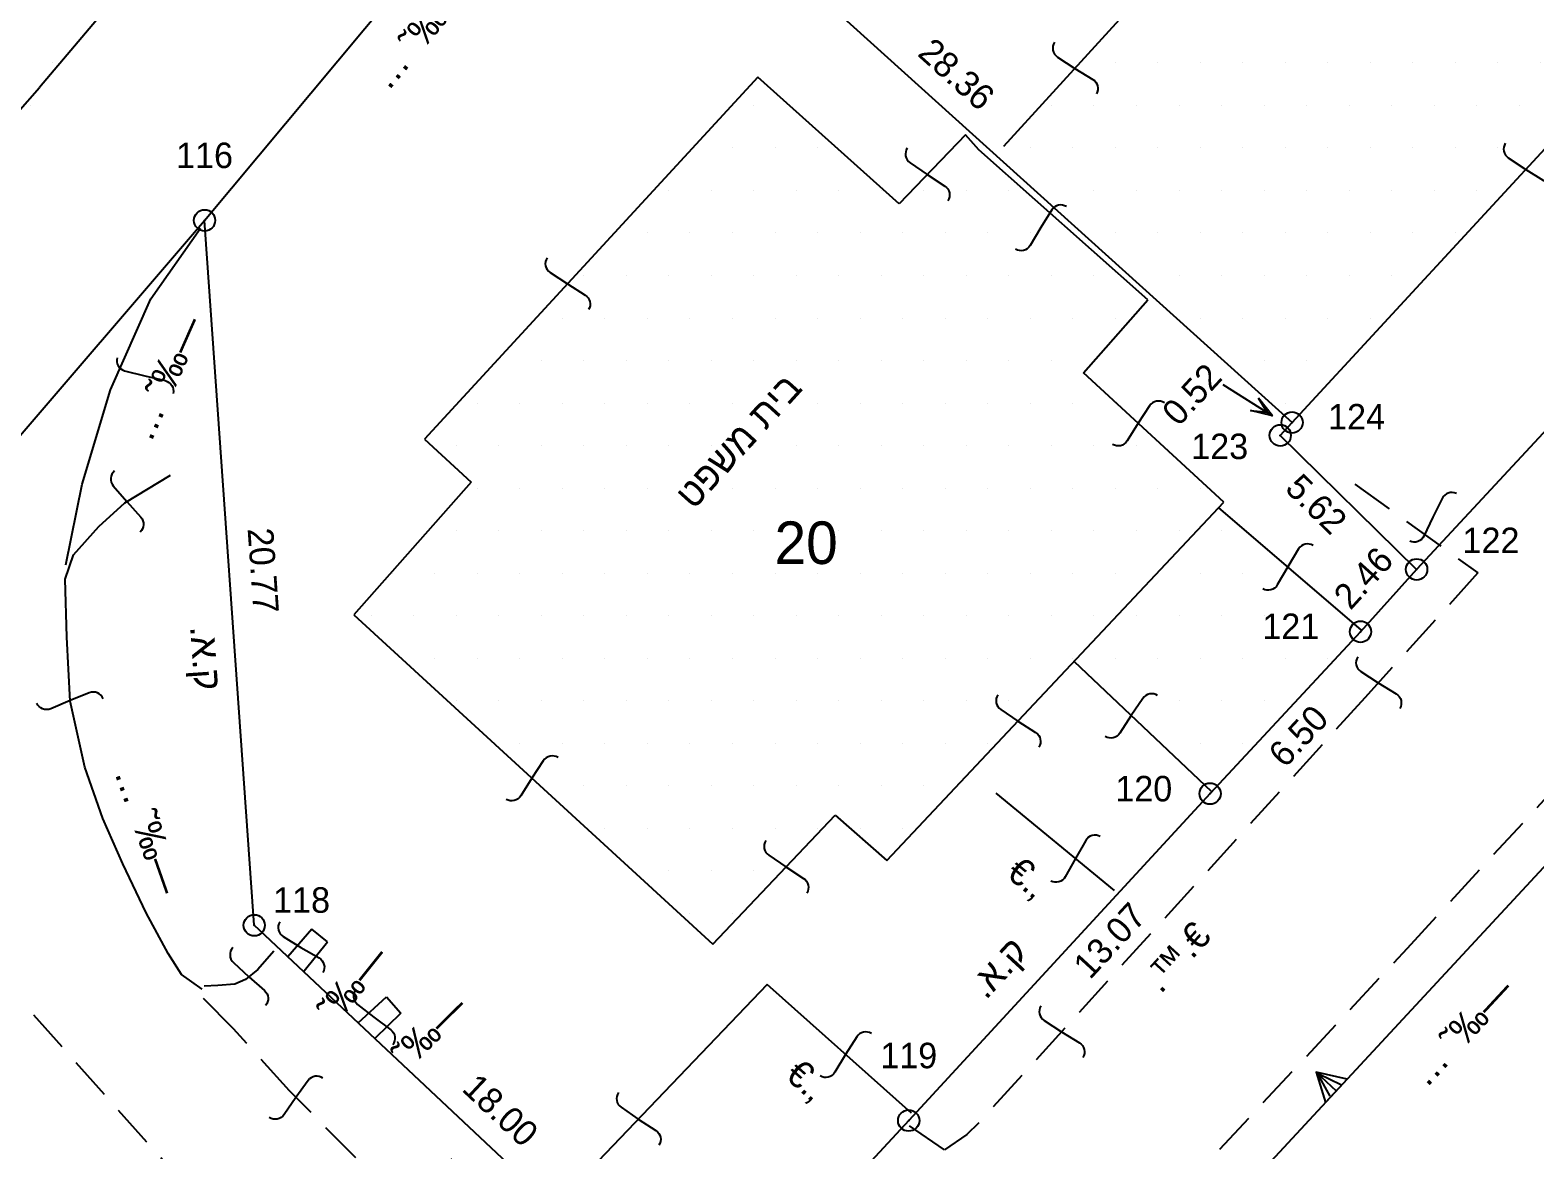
# Model space of a CAD drawing. Header units: feet. Extents: x 199929 to 200372, y 746507 to 746908.
# Drawn here: x 200179.35 to 200223.59, y 746595.55 to 746628.46 of the extents above; entities that cross this region are included whole.
import ezdxf
from ezdxf.enums import TextEntityAlignment as Align

# ---------------------------------------------------------------- set-up
doc = ezdxf.new("R2010")
doc.units = ezdxf.units.FT
doc.header["$LTSCALE"] = 5
doc.header["$MEASUREMENT"] = 0
doc.linetypes.add('HIDDEN', pattern=[0.375, 0.25, -0.125])
doc.layers.get('0').update_dxf_attribs({"linetype": 'CONTINUOUS'})
for name, color, linetype in [('171', 3, 'HIDDEN'), ('1BATIM', 7, 'CONTINUOUS'), ('2NEW_PT', 7, 'CONTINUOUS'), ('701', 3, 'CONTINUOUS'), ('701_H', 3, 'CONTINUOUS'), ('728', 3, 'CONTINUOUS'), ('9283', 3, 'CONTINUOUS'), ('9286', 3, 'CONTINUOUS'), ('GVUL_C51-', 7, 'CONTINUOUS'), ('NUMLOT_AUTO', 7, 'CONTINUOUS'), ('OLD_FRONTS', 7, 'CONTINUOUS'), ('TR_ANOT_FRONTS', 7, 'CONTINUOUS'), ('TR_ANOT_L', 7, 'CONTINUOUS'), ('TR_GUSH_MARKS', 7, 'CONTINUOUS'), ('TR_HETZ', 7, 'CONTINUOUS')]:
    doc.layers.add(name, color=color, linetype=linetype)
doc.styles.add('TRHEBTXT', font='HEBTXT.SHX')

# ---------------------------------------------------------------- blocks, each defined once
blk = doc.blocks.new('TRP0002')
at = {"linetype": 'Continuous'}
blk.add_circle((0, 0, 3000), 0.5, dxfattribs=at)
blk.add_point((0, 0))
at = {"style": 'TRHEBTXT', "flags": 8}
blk.add_attdef('NAME', text='', height=1.199999999999999, dxfattribs=at).set_placement((0, 2.099999999976716), align=Align.BOTTOM_CENTER)
blk.add_attdef('HIGHTM', text='', height=1.6, dxfattribs=at).set_placement((-1, 0), align=Align.RIGHT)
blk.add_attdef('HIGHTC', (1, 0), '', height=1.6, dxfattribs=at)
blk.add_attdef('MARK', text='', height=2, dxfattribs=at).set_placement((0, -1.300000000046566), align=Align.TOP_CENTER)
blk = doc.blocks.new('*X120')
at = {"color": 0}
for p, q in [((200214.375, 746613.7500000001), (200214.375, 746613.7500000001)), ((200212.5, 746612.5000000001), (200212.5, 746612.5000000001)), ((200213.75, 746612.5000000001), (200213.75, 746612.5000000001)), ((200215, 746612.5000000001), (200215, 746612.5000000001)), ((200216.25, 746612.5000000001), (200216.25, 746612.5000000001)), ((200211.875, 746611.25), (200211.875, 746611.25)), ((200213.125, 746611.25), (200213.125, 746611.25)), ((200214.375, 746611.25), (200214.375, 746611.25)), ((200215.625, 746611.25), (200215.625, 746611.25)), ((200216.875, 746611.25), (200216.875, 746611.25)), ((200211.25, 746610), (200211.25, 746610)), ((200212.5, 746610), (200212.5, 746610)), ((200213.75, 746610), (200213.75, 746610)), ((200215, 746610), (200215, 746610)), ((200216.25, 746610), (200216.25, 746610)), ((200217.5, 746610), (200217.5, 746610)), ((200211.875, 746608.75), (200211.875, 746608.75)), ((200213.125, 746608.75), (200213.125, 746608.75)), ((200214.375, 746608.75), (200214.375, 746608.75)), ((200215.625, 746608.75), (200215.625, 746608.75)), ((200213.75, 746607.5), (200213.75, 746607.5)), ((200215, 746607.5), (200215, 746607.5))]:
    blk.add_line(p, q, dxfattribs=at)
blk = doc.blocks.new('*X121')
at = {"color": 0}
for p, q in [((200200.625, 746626.25), (200200.625, 746626.25)), ((200200, 746625), (200200, 746625)), ((200201.25, 746625), (200201.25, 746625)), ((200202.5, 746625), (200202.5, 746625)), ((200198.125, 746623.75), (200198.125, 746623.75)), ((200199.375, 746623.75), (200199.375, 746623.75)), ((200200.625, 746623.75), (200200.625, 746623.75)), ((200201.875, 746623.75), (200201.875, 746623.75)), ((200203.125, 746623.75), (200203.125, 746623.75)), ((200204.375, 746623.75), (200204.375, 746623.75)), ((200205.625, 746623.75), (200205.625, 746623.75)), ((200206.875, 746623.75), (200206.875, 746623.75)), ((200208.125, 746623.75), (200208.125, 746623.75)), ((200197.5, 746622.5), (200197.5, 746622.5)), ((200198.75, 746622.5), (200198.75, 746622.5)), ((200200, 746622.5), (200200, 746622.5)), ((200201.25, 746622.5), (200201.25, 746622.5)), ((200202.5, 746622.5), (200202.5, 746622.5)), ((200203.75, 746622.5), (200203.75, 746622.5)), ((200205, 746622.5), (200205, 746622.5)), ((200206.25, 746622.5), (200206.25, 746622.5)), ((200207.5, 746622.5), (200207.5, 746622.5)), ((200208.75, 746622.5), (200208.75, 746622.5)), ((200195.625, 746621.2500000001), (200195.625, 746621.2500000001)), ((200196.875, 746621.2500000001), (200196.875, 746621.2500000001)), ((200198.125, 746621.2500000001), (200198.125, 746621.2500000001)), ((200199.375, 746621.2500000001), (200199.375, 746621.2500000001)), ((200200.625, 746621.2500000001), (200200.625, 746621.2500000001)), ((200201.875, 746621.2500000001), (200201.875, 746621.2500000001)), ((200203.125, 746621.2500000001), (200203.125, 746621.2500000001)), ((200204.375, 746621.2500000001), (200204.375, 746621.2500000001)), ((200205.625, 746621.2500000001), (200205.625, 746621.2500000001)), ((200206.875, 746621.2500000001), (200206.875, 746621.2500000001)), ((200208.125, 746621.2500000001), (200208.125, 746621.2500000001)), ((200209.375, 746621.2500000001), (200209.375, 746621.2500000001)), ((200210.625, 746621.2500000001), (200210.625, 746621.2500000001)), ((200195, 746620), (200195, 746620)), ((200196.25, 746620), (200196.25, 746620)), ((200197.5, 746620), (200197.5, 746620)), ((200198.75, 746620), (200198.75, 746620)), ((200200, 746620), (200200, 746620)), ((200201.25, 746620), (200201.25, 746620)), ((200202.5, 746620), (200202.5, 746620)), ((200203.75, 746620), (200203.75, 746620)), ((200205, 746620), (200205, 746620)), ((200206.25, 746620), (200206.25, 746620)), ((200207.5, 746620), (200207.5, 746620)), ((200208.75, 746620), (200208.75, 746620)), ((200210, 746620), (200210, 746620)), ((200211.25, 746620), (200211.25, 746620)), ((200193.125, 746618.7500000001), (200193.125, 746618.7500000001)), ((200194.375, 746618.7500000001), (200194.375, 746618.7500000001)), ((200195.625, 746618.7500000001), (200195.625, 746618.7500000001)), ((200196.875, 746618.7500000001), (200196.875, 746618.7500000001)), ((200198.125, 746618.7500000001), (200198.125, 746618.7500000001)), ((200199.375, 746618.7500000001), (200199.375, 746618.7500000001)), ((200200.625, 746618.7500000001), (200200.625, 746618.7500000001)), ((200201.875, 746618.7500000001), (200201.875, 746618.7500000001)), ((200203.125, 746618.7500000001), (200203.125, 746618.7500000001)), ((200204.375, 746618.7500000001), (200204.375, 746618.7500000001)), ((200205.625, 746618.7500000001), (200205.625, 746618.7500000001)), ((200206.875, 746618.7500000001), (200206.875, 746618.7500000001)), ((200208.125, 746618.7500000001), (200208.125, 746618.7500000001)), ((200209.375, 746618.7500000001), (200209.375, 746618.7500000001)), ((200210.625, 746618.7500000001), (200210.625, 746618.7500000001)), ((200192.5, 746617.5), (200192.5, 746617.5)), ((200193.75, 746617.5), (200193.75, 746617.5)), ((200195, 746617.5), (200195, 746617.5)), ((200196.25, 746617.5), (200196.25, 746617.5)), ((200197.5, 746617.5), (200197.5, 746617.5)), ((200198.75, 746617.5), (200198.75, 746617.5)), ((200200, 746617.5), (200200, 746617.5)), ((200201.25, 746617.5), (200201.25, 746617.5)), ((200202.5, 746617.5), (200202.5, 746617.5)), ((200203.75, 746617.5), (200203.75, 746617.5)), ((200205, 746617.5), (200205, 746617.5)), ((200206.25, 746617.5), (200206.25, 746617.5)), ((200207.5, 746617.5), (200207.5, 746617.5)), ((200208.75, 746617.5), (200208.75, 746617.5)), ((200210, 746617.5), (200210, 746617.5)), ((200211.25, 746617.5), (200211.25, 746617.5)), ((200191.875, 746616.25), (200191.875, 746616.25)), ((200193.125, 746616.25), (200193.125, 746616.25)), ((200194.375, 746616.25), (200194.375, 746616.25)), ((200195.625, 746616.25), (200195.625, 746616.25)), ((200196.875, 746616.25), (200196.875, 746616.25)), ((200198.125, 746616.25), (200198.125, 746616.25)), ((200199.375, 746616.25), (200199.375, 746616.25)), ((200200.625, 746616.25), (200200.625, 746616.25)), ((200201.875, 746616.25), (200201.875, 746616.25)), ((200203.125, 746616.25), (200203.125, 746616.25)), ((200204.375, 746616.25), (200204.375, 746616.25)), ((200205.625, 746616.25), (200205.625, 746616.25)), ((200206.875, 746616.25), (200206.875, 746616.25)), ((200208.125, 746616.25), (200208.125, 746616.25)), ((200209.375, 746616.25), (200209.375, 746616.25)), ((200210.625, 746616.25), (200210.625, 746616.25)), ((200211.875, 746616.25), (200211.875, 746616.25)), ((200192.5, 746615), (200192.5, 746615)), ((200193.75, 746615), (200193.75, 746615)), ((200195, 746615), (200195, 746615)), ((200196.25, 746615), (200196.25, 746615)), ((200197.5, 746615), (200197.5, 746615)), ((200198.75, 746615), (200198.75, 746615)), ((200200, 746615), (200200, 746615)), ((200201.25, 746615), (200201.25, 746615)), ((200202.5, 746615), (200202.5, 746615)), ((200203.75, 746615), (200203.75, 746615)), ((200205, 746615), (200205, 746615)), ((200206.25, 746615), (200206.25, 746615)), ((200207.5, 746615), (200207.5, 746615)), ((200208.75, 746615), (200208.75, 746615)), ((200210, 746615), (200210, 746615)), ((200211.25, 746615), (200211.25, 746615)), ((200212.5, 746615), (200212.5, 746615)), ((200213.75, 746615), (200213.75, 746615)), ((200191.875, 746613.7500000001), (200191.875, 746613.7500000001)), ((200193.125, 746613.7500000001), (200193.125, 746613.7500000001)), ((200194.375, 746613.7500000001), (200194.375, 746613.7500000001)), ((200195.625, 746613.7500000001), (200195.625, 746613.7500000001)), ((200196.875, 746613.7500000001), (200196.875, 746613.7500000001)), ((200198.125, 746613.7500000001), (200198.125, 746613.7500000001)), ((200199.375, 746613.7500000001), (200199.375, 746613.7500000001)), ((200200.625, 746613.7500000001), (200200.625, 746613.7500000001)), ((200201.875, 746613.7500000001), (200201.875, 746613.7500000001)), ((200203.125, 746613.7500000001), (200203.125, 746613.7500000001)), ((200204.375, 746613.7500000001), (200204.375, 746613.7500000001)), ((200205.625, 746613.7500000001), (200205.625, 746613.7500000001)), ((200206.875, 746613.7500000001), (200206.875, 746613.7500000001)), ((200208.125, 746613.7500000001), (200208.125, 746613.7500000001)), ((200209.375, 746613.7500000001), (200209.375, 746613.7500000001)), ((200210.625, 746613.7500000001), (200210.625, 746613.7500000001)), ((200211.875, 746613.7500000001), (200211.875, 746613.7500000001)), ((200213.125, 746613.7500000001), (200213.125, 746613.7500000001)), ((200190, 746612.5000000001), (200190, 746612.5000000001)), ((200191.25, 746612.5000000001), (200191.25, 746612.5000000001)), ((200192.5, 746612.5000000001), (200192.5, 746612.5000000001)), ((200193.75, 746612.5000000001), (200193.75, 746612.5000000001)), ((200195, 746612.5000000001), (200195, 746612.5000000001)), ((200196.25, 746612.5000000001), (200196.25, 746612.5000000001)), ((200197.5, 746612.5000000001), (200197.5, 746612.5000000001)), ((200198.75, 746612.5000000001), (200198.75, 746612.5000000001)), ((200200, 746612.5000000001), (200200, 746612.5000000001)), ((200201.25, 746612.5000000001), (200201.25, 746612.5000000001)), ((200202.5, 746612.5000000001), (200202.5, 746612.5000000001)), ((200203.75, 746612.5000000001), (200203.75, 746612.5000000001)), ((200205, 746612.5000000001), (200205, 746612.5000000001)), ((200206.25, 746612.5000000001), (200206.25, 746612.5000000001)), ((200207.5, 746612.5000000001), (200207.5, 746612.5000000001)), ((200208.75, 746612.5000000001), (200208.75, 746612.5000000001)), ((200210, 746612.5000000001), (200210, 746612.5000000001)), ((200211.25, 746612.5000000001), (200211.25, 746612.5000000001)), ((200189.375, 746611.25), (200189.375, 746611.25)), ((200190.625, 746611.25), (200190.625, 746611.25)), ((200191.875, 746611.25), (200191.875, 746611.25)), ((200193.125, 746611.25), (200193.125, 746611.25)), ((200194.375, 746611.25), (200194.375, 746611.25)), ((200195.625, 746611.25), (200195.625, 746611.25)), ((200196.875, 746611.25), (200196.875, 746611.25)), ((200198.125, 746611.25), (200198.125, 746611.25)), ((200199.375, 746611.25), (200199.375, 746611.25)), ((200200.625, 746611.25), (200200.625, 746611.25)), ((200201.875, 746611.25), (200201.875, 746611.25)), ((200203.125, 746611.25), (200203.125, 746611.25)), ((200204.375, 746611.25), (200204.375, 746611.25)), ((200205.625, 746611.25), (200205.625, 746611.25)), ((200206.875, 746611.25), (200206.875, 746611.25)), ((200208.125, 746611.25), (200208.125, 746611.25)), ((200209.375, 746611.25), (200209.375, 746611.25)), ((200210.625, 746611.25), (200210.625, 746611.25)), ((200191.25, 746610), (200191.25, 746610)), ((200192.5, 746610), (200192.5, 746610)), ((200193.75, 746610), (200193.75, 746610)), ((200195, 746610), (200195, 746610)), ((200196.25, 746610), (200196.25, 746610)), ((200197.5, 746610), (200197.5, 746610)), ((200198.75, 746610), (200198.75, 746610)), ((200200, 746610), (200200, 746610)), ((200201.25, 746610), (200201.25, 746610)), ((200202.5, 746610), (200202.5, 746610)), ((200203.75, 746610), (200203.75, 746610)), ((200205, 746610), (200205, 746610)), ((200206.25, 746610), (200206.25, 746610)), ((200207.5, 746610), (200207.5, 746610)), ((200208.75, 746610), (200208.75, 746610)), ((200210, 746610), (200210, 746610)), ((200191.875, 746608.75), (200191.875, 746608.75)), ((200193.125, 746608.75), (200193.125, 746608.75)), ((200194.375, 746608.75), (200194.375, 746608.75)), ((200195.625, 746608.75), (200195.625, 746608.75)), ((200196.875, 746608.75), (200196.875, 746608.75)), ((200198.125, 746608.75), (200198.125, 746608.75)), ((200199.375, 746608.75), (200199.375, 746608.75)), ((200200.625, 746608.75), (200200.625, 746608.75)), ((200201.875, 746608.75), (200201.875, 746608.75)), ((200203.125, 746608.75), (200203.125, 746608.75)), ((200204.375, 746608.75), (200204.375, 746608.75)), ((200205.625, 746608.75), (200205.625, 746608.75)), ((200206.875, 746608.75), (200206.875, 746608.75)), ((200208.125, 746608.75), (200208.125, 746608.75)), ((200193.75, 746607.5), (200193.75, 746607.5)), ((200195, 746607.5), (200195, 746607.5)), ((200196.25, 746607.5), (200196.25, 746607.5)), ((200197.5, 746607.5), (200197.5, 746607.5)), ((200198.75, 746607.5), (200198.75, 746607.5)), ((200200, 746607.5), (200200, 746607.5)), ((200201.25, 746607.5), (200201.25, 746607.5)), ((200202.5, 746607.5), (200202.5, 746607.5)), ((200203.75, 746607.5), (200203.75, 746607.5)), ((200205, 746607.5), (200205, 746607.5)), ((200206.25, 746607.5), (200206.25, 746607.5)), ((200207.5, 746607.5), (200207.5, 746607.5)), ((200194.375, 746606.2500000001), (200194.375, 746606.2500000001)), ((200195.625, 746606.2500000001), (200195.625, 746606.2500000001)), ((200196.875, 746606.2500000001), (200196.875, 746606.2500000001)), ((200198.125, 746606.2500000001), (200198.125, 746606.2500000001)), ((200199.375, 746606.2500000001), (200199.375, 746606.2500000001)), ((200200.625, 746606.2500000001), (200200.625, 746606.2500000001)), ((200201.875, 746606.2500000001), (200201.875, 746606.2500000001)), ((200203.125, 746606.2500000001), (200203.125, 746606.2500000001)), ((200204.375, 746606.2500000001), (200204.375, 746606.2500000001)), ((200205.625, 746606.2500000001), (200205.625, 746606.2500000001)), ((200196.25, 746605), (200196.25, 746605)), ((200197.5, 746605), (200197.5, 746605)), ((200198.75, 746605), (200198.75, 746605)), ((200200, 746605), (200200, 746605)), ((200201.25, 746605), (200201.25, 746605)), ((200202.5, 746605), (200202.5, 746605)), ((200203.75, 746605), (200203.75, 746605)), ((200205, 746605), (200205, 746605)), ((200198.125, 746603.75), (200198.125, 746603.75)), ((200199.375, 746603.75), (200199.375, 746603.75)), ((200200.625, 746603.75), (200200.625, 746603.75)), ((200198.75, 746602.5000000001), (200198.75, 746602.5000000001)), ((200200, 746602.5000000001), (200200, 746602.5000000001))]:
    blk.add_line(p, q, dxfattribs=at)
blk = doc.blocks.new('*X122')
at = {"color": 0}
for p, q in [((200238.75, 746657.5), (200238.75, 746657.5)), ((200236.875, 746656.2500000001), (200236.875, 746656.2500000001)), ((200238.125, 746656.2500000001), (200238.125, 746656.2500000001)), ((200239.375, 746656.2500000001), (200239.375, 746656.2500000001)), ((200240.625, 746656.2500000001), (200240.625, 746656.2500000001)), ((200236.25, 746655), (200236.25, 746655)), ((200237.5, 746655), (200237.5, 746655)), ((200238.75, 746655), (200238.75, 746655)), ((200240, 746655), (200240, 746655)), ((200241.25, 746655), (200241.25, 746655)), ((200234.375, 746653.75), (200234.375, 746653.75)), ((200235.625, 746653.75), (200235.625, 746653.75)), ((200236.875, 746653.75), (200236.875, 746653.75)), ((200238.125, 746653.75), (200238.125, 746653.75)), ((200239.375, 746653.75), (200239.375, 746653.75)), ((200240.625, 746653.75), (200240.625, 746653.75)), ((200241.875, 746653.75), (200241.875, 746653.75)), ((200243.125, 746653.75), (200243.125, 746653.75)), ((200233.75, 746652.5), (200233.75, 746652.5)), ((200235, 746652.5), (200235, 746652.5)), ((200236.25, 746652.5), (200236.25, 746652.5)), ((200237.5, 746652.5), (200237.5, 746652.5)), ((200238.75, 746652.5), (200238.75, 746652.5)), ((200240, 746652.5), (200240, 746652.5)), ((200241.25, 746652.5), (200241.25, 746652.5)), ((200242.5, 746652.5), (200242.5, 746652.5)), ((200243.75, 746652.5), (200243.75, 746652.5)), ((200231.875, 746651.25), (200231.875, 746651.25)), ((200233.125, 746651.25), (200233.125, 746651.25)), ((200234.375, 746651.25), (200234.375, 746651.25)), ((200235.625, 746651.25), (200235.625, 746651.25)), ((200236.875, 746651.25), (200236.875, 746651.25)), ((200238.125, 746651.25), (200238.125, 746651.25)), ((200239.375, 746651.25), (200239.375, 746651.25)), ((200240.625, 746651.25), (200240.625, 746651.25)), ((200241.875, 746651.25), (200241.875, 746651.25)), ((200243.125, 746651.25), (200243.125, 746651.25)), ((200244.375, 746651.25), (200244.375, 746651.25)), ((200245.625, 746651.25), (200245.625, 746651.25)), ((200231.25, 746650), (200231.25, 746650)), ((200232.5, 746650), (200232.5, 746650)), ((200233.75, 746650), (200233.75, 746650)), ((200235, 746650), (200235, 746650)), ((200236.25, 746650), (200236.25, 746650)), ((200237.5, 746650), (200237.5, 746650)), ((200238.75, 746650), (200238.75, 746650)), ((200240, 746650), (200240, 746650)), ((200241.25, 746650), (200241.25, 746650)), ((200242.5, 746650), (200242.5, 746650)), ((200243.75, 746650), (200243.75, 746650)), ((200245, 746650), (200245, 746650)), ((200246.25, 746650), (200246.25, 746650)), ((200230.625, 746648.7500000001), (200230.625, 746648.7500000001)), ((200231.875, 746648.7500000001), (200231.875, 746648.7500000001)), ((200233.125, 746648.7500000001), (200233.125, 746648.7500000001)), ((200234.375, 746648.7500000001), (200234.375, 746648.7500000001)), ((200235.625, 746648.7500000001), (200235.625, 746648.7500000001)), ((200236.875, 746648.7500000001), (200236.875, 746648.7500000001)), ((200238.125, 746648.7500000001), (200238.125, 746648.7500000001)), ((200239.375, 746648.7500000001), (200239.375, 746648.7500000001)), ((200240.625, 746648.7500000001), (200240.625, 746648.7500000001)), ((200241.875, 746648.7500000001), (200241.875, 746648.7500000001)), ((200243.125, 746648.7500000001), (200243.125, 746648.7500000001)), ((200244.375, 746648.7500000001), (200244.375, 746648.7500000001)), ((200228.75, 746647.5), (200228.75, 746647.5)), ((200230, 746647.5), (200230, 746647.5)), ((200231.25, 746647.5), (200231.25, 746647.5)), ((200232.5, 746647.5), (200232.5, 746647.5)), ((200233.75, 746647.5), (200233.75, 746647.5)), ((200235, 746647.5), (200235, 746647.5)), ((200236.25, 746647.5), (200236.25, 746647.5)), ((200237.5, 746647.5), (200237.5, 746647.5)), ((200238.75, 746647.5), (200238.75, 746647.5)), ((200240, 746647.5), (200240, 746647.5)), ((200241.25, 746647.5), (200241.25, 746647.5)), ((200242.5, 746647.5), (200242.5, 746647.5)), ((200243.75, 746647.5), (200243.75, 746647.5)), ((200228.125, 746646.25), (200228.125, 746646.25)), ((200229.375, 746646.25), (200229.375, 746646.25)), ((200230.625, 746646.25), (200230.625, 746646.25)), ((200231.875, 746646.25), (200231.875, 746646.25)), ((200233.125, 746646.25), (200233.125, 746646.25)), ((200234.375, 746646.25), (200234.375, 746646.25)), ((200235.625, 746646.25), (200235.625, 746646.25)), ((200236.875, 746646.25), (200236.875, 746646.25)), ((200238.125, 746646.25), (200238.125, 746646.25)), ((200239.375, 746646.25), (200239.375, 746646.25)), ((200240.625, 746646.25), (200240.625, 746646.25)), ((200241.875, 746646.25), (200241.875, 746646.25)), ((200243.125, 746646.25), (200243.125, 746646.25)), ((200226.25, 746645), (200226.25, 746645)), ((200227.5, 746645), (200227.5, 746645)), ((200228.75, 746645), (200228.75, 746645)), ((200230, 746645), (200230, 746645)), ((200231.25, 746645), (200231.25, 746645)), ((200232.5, 746645), (200232.5, 746645)), ((200233.75, 746645), (200233.75, 746645)), ((200235, 746645), (200235, 746645)), ((200236.25, 746645), (200236.25, 746645)), ((200237.5, 746645), (200237.5, 746645)), ((200238.75, 746645), (200238.75, 746645)), ((200240, 746645), (200240, 746645)), ((200241.25, 746645), (200241.25, 746645)), ((200225.625, 746643.7500000001), (200225.625, 746643.7500000001)), ((200226.875, 746643.7500000001), (200226.875, 746643.7500000001)), ((200228.125, 746643.7500000001), (200228.125, 746643.7500000001)), ((200229.375, 746643.7500000001), (200229.375, 746643.7500000001)), ((200230.625, 746643.7500000001), (200230.625, 746643.7500000001)), ((200231.875, 746643.7500000001), (200231.875, 746643.7500000001)), ((200233.125, 746643.7500000001), (200233.125, 746643.7500000001)), ((200234.375, 746643.7500000001), (200234.375, 746643.7500000001)), ((200235.625, 746643.7500000001), (200235.625, 746643.7500000001)), ((200236.875, 746643.7500000001), (200236.875, 746643.7500000001)), ((200238.125, 746643.7500000001), (200238.125, 746643.7500000001)), ((200239.375, 746643.7500000001), (200239.375, 746643.7500000001)), ((200240.625, 746643.7500000001), (200240.625, 746643.7500000001)), ((200225, 746642.5), (200225, 746642.5)), ((200226.25, 746642.5), (200226.25, 746642.5)), ((200227.5, 746642.5), (200227.5, 746642.5)), ((200228.75, 746642.5), (200228.75, 746642.5)), ((200230, 746642.5), (200230, 746642.5)), ((200231.25, 746642.5), (200231.25, 746642.5)), ((200232.5, 746642.5), (200232.5, 746642.5)), ((200233.75, 746642.5), (200233.75, 746642.5)), ((200235, 746642.5), (200235, 746642.5)), ((200236.25, 746642.5), (200236.25, 746642.5)), ((200237.5, 746642.5), (200237.5, 746642.5)), ((200238.75, 746642.5), (200238.75, 746642.5)), ((200223.125, 746641.25), (200223.125, 746641.25)), ((200224.375, 746641.25), (200224.375, 746641.25)), ((200225.625, 746641.25), (200225.625, 746641.25)), ((200226.875, 746641.25), (200226.875, 746641.25)), ((200228.125, 746641.25), (200228.125, 746641.25)), ((200229.375, 746641.25), (200229.375, 746641.25)), ((200230.625, 746641.25), (200230.625, 746641.25)), ((200231.875, 746641.25), (200231.875, 746641.25)), ((200233.125, 746641.25), (200233.125, 746641.25)), ((200234.375, 746641.25), (200234.375, 746641.25)), ((200235.625, 746641.25), (200235.625, 746641.25)), ((200236.875, 746641.25), (200236.875, 746641.25)), ((200238.125, 746641.25), (200238.125, 746641.25)), ((200222.5, 746640), (200222.5, 746640)), ((200223.75, 746640), (200223.75, 746640)), ((200225, 746640), (200225, 746640)), ((200226.25, 746640), (200226.25, 746640)), ((200227.5, 746640), (200227.5, 746640)), ((200228.75, 746640), (200228.75, 746640)), ((200230, 746640), (200230, 746640)), ((200231.25, 746640), (200231.25, 746640)), ((200232.5, 746640), (200232.5, 746640)), ((200233.75, 746640), (200233.75, 746640)), ((200235, 746640), (200235, 746640)), ((200236.25, 746640), (200236.25, 746640)), ((200220.625, 746638.75), (200220.625, 746638.75)), ((200221.875, 746638.75), (200221.875, 746638.75)), ((200223.125, 746638.75), (200223.125, 746638.75)), ((200224.375, 746638.75), (200224.375, 746638.75)), ((200225.625, 746638.75), (200225.625, 746638.75)), ((200226.875, 746638.75), (200226.875, 746638.75)), ((200228.125, 746638.75), (200228.125, 746638.75)), ((200229.375, 746638.75), (200229.375, 746638.75)), ((200230.625, 746638.75), (200230.625, 746638.75)), ((200231.875, 746638.75), (200231.875, 746638.75)), ((200233.125, 746638.75), (200233.125, 746638.75)), ((200234.375, 746638.75), (200234.375, 746638.75)), ((200235.625, 746638.75), (200235.625, 746638.75)), ((200220, 746637.5000000001), (200220, 746637.5000000001)), ((200221.25, 746637.5000000001), (200221.25, 746637.5000000001)), ((200222.5, 746637.5000000001), (200222.5, 746637.5000000001)), ((200223.75, 746637.5000000001), (200223.75, 746637.5000000001)), ((200225, 746637.5000000001), (200225, 746637.5000000001)), ((200226.25, 746637.5000000001), (200226.25, 746637.5000000001)), ((200227.5, 746637.5000000001), (200227.5, 746637.5000000001)), ((200228.75, 746637.5000000001), (200228.75, 746637.5000000001)), ((200230, 746637.5000000001), (200230, 746637.5000000001)), ((200231.25, 746637.5000000001), (200231.25, 746637.5000000001)), ((200232.5, 746637.5000000001), (200232.5, 746637.5000000001)), ((200233.75, 746637.5000000001), (200233.75, 746637.5000000001)), ((200235, 746637.5000000001), (200235, 746637.5000000001)), ((200219.375, 746636.2500000001), (200219.375, 746636.2500000001)), ((200220.625, 746636.2500000001), (200220.625, 746636.2500000001)), ((200221.875, 746636.2500000001), (200221.875, 746636.2500000001)), ((200223.125, 746636.2500000001), (200223.125, 746636.2500000001)), ((200224.375, 746636.2500000001), (200224.375, 746636.2500000001)), ((200225.625, 746636.2500000001), (200225.625, 746636.2500000001)), ((200226.875, 746636.2500000001), (200226.875, 746636.2500000001)), ((200228.125, 746636.2500000001), (200228.125, 746636.2500000001)), ((200229.375, 746636.2500000001), (200229.375, 746636.2500000001)), ((200230.625, 746636.2500000001), (200230.625, 746636.2500000001)), ((200231.875, 746636.2500000001), (200231.875, 746636.2500000001)), ((200233.125, 746636.2500000001), (200233.125, 746636.2500000001)), ((200217.5, 746635), (200217.5, 746635)), ((200218.75, 746635), (200218.75, 746635)), ((200220, 746635), (200220, 746635)), ((200221.25, 746635), (200221.25, 746635)), ((200222.5, 746635), (200222.5, 746635)), ((200223.75, 746635), (200223.75, 746635)), ((200225, 746635), (200225, 746635)), ((200226.25, 746635), (200226.25, 746635)), ((200227.5, 746635), (200227.5, 746635)), ((200228.75, 746635), (200228.75, 746635)), ((200230, 746635), (200230, 746635)), ((200231.25, 746635), (200231.25, 746635)), ((200232.5, 746635), (200232.5, 746635)), ((200216.875, 746633.75), (200216.875, 746633.75)), ((200218.125, 746633.75), (200218.125, 746633.75)), ((200219.375, 746633.75), (200219.375, 746633.75)), ((200220.625, 746633.75), (200220.625, 746633.75)), ((200221.875, 746633.75), (200221.875, 746633.75)), ((200223.125, 746633.75), (200223.125, 746633.75)), ((200224.375, 746633.75), (200224.375, 746633.75)), ((200225.625, 746633.75), (200225.625, 746633.75)), ((200226.875, 746633.75), (200226.875, 746633.75)), ((200228.125, 746633.75), (200228.125, 746633.75)), ((200229.375, 746633.75), (200229.375, 746633.75)), ((200230.625, 746633.75), (200230.625, 746633.75)), ((200215, 746632.5000000001), (200215, 746632.5000000001)), ((200216.25, 746632.5000000001), (200216.25, 746632.5000000001)), ((200217.5, 746632.5000000001), (200217.5, 746632.5000000001)), ((200218.75, 746632.5000000001), (200218.75, 746632.5000000001)), ((200220, 746632.5000000001), (200220, 746632.5000000001)), ((200221.25, 746632.5000000001), (200221.25, 746632.5000000001)), ((200222.5, 746632.5000000001), (200222.5, 746632.5000000001)), ((200223.75, 746632.5000000001), (200223.75, 746632.5000000001)), ((200225, 746632.5000000001), (200225, 746632.5000000001)), ((200226.25, 746632.5000000001), (200226.25, 746632.5000000001)), ((200227.5, 746632.5000000001), (200227.5, 746632.5000000001)), ((200228.75, 746632.5000000001), (200228.75, 746632.5000000001)), ((200230, 746632.5000000001), (200230, 746632.5000000001)), ((200214.375, 746631.25), (200214.375, 746631.25)), ((200215.625, 746631.25), (200215.625, 746631.25)), ((200216.875, 746631.25), (200216.875, 746631.25)), ((200218.125, 746631.25), (200218.125, 746631.25)), ((200219.375, 746631.25), (200219.375, 746631.25)), ((200220.625, 746631.25), (200220.625, 746631.25)), ((200221.875, 746631.25), (200221.875, 746631.25)), ((200223.125, 746631.25), (200223.125, 746631.25)), ((200224.375, 746631.25), (200224.375, 746631.25)), ((200225.625, 746631.25), (200225.625, 746631.25)), ((200226.875, 746631.25), (200226.875, 746631.25)), ((200228.125, 746631.25), (200228.125, 746631.25)), ((200229.375, 746631.25), (200229.375, 746631.25)), ((200212.5, 746630), (200212.5, 746630)), ((200213.75, 746630), (200213.75, 746630)), ((200215, 746630), (200215, 746630)), ((200216.25, 746630), (200216.25, 746630)), ((200217.5, 746630), (200217.5, 746630)), ((200218.75, 746630), (200218.75, 746630)), ((200220, 746630), (200220, 746630)), ((200221.25, 746630), (200221.25, 746630)), ((200222.5, 746630), (200222.5, 746630)), ((200223.75, 746630), (200223.75, 746630)), ((200225, 746630), (200225, 746630)), ((200226.25, 746630), (200226.25, 746630)), ((200227.5, 746630), (200227.5, 746630)), ((200211.875, 746628.75), (200211.875, 746628.75)), ((200213.125, 746628.75), (200213.125, 746628.75)), ((200214.375, 746628.75), (200214.375, 746628.75)), ((200215.625, 746628.75), (200215.625, 746628.75)), ((200216.875, 746628.75), (200216.875, 746628.75)), ((200218.125, 746628.75), (200218.125, 746628.75)), ((200219.375, 746628.75), (200219.375, 746628.75)), ((200220.625, 746628.75), (200220.625, 746628.75)), ((200221.875, 746628.75), (200221.875, 746628.75)), ((200223.125, 746628.75), (200223.125, 746628.75)), ((200224.375, 746628.75), (200224.375, 746628.75)), ((200225.625, 746628.75), (200225.625, 746628.75)), ((200226.875, 746628.75), (200226.875, 746628.75)), ((200211.25, 746627.5), (200211.25, 746627.5)), ((200212.5, 746627.5), (200212.5, 746627.5)), ((200213.75, 746627.5), (200213.75, 746627.5)), ((200215, 746627.5), (200215, 746627.5)), ((200216.25, 746627.5), (200216.25, 746627.5)), ((200217.5, 746627.5), (200217.5, 746627.5)), ((200218.75, 746627.5), (200218.75, 746627.5)), ((200220, 746627.5), (200220, 746627.5)), ((200221.25, 746627.5), (200221.25, 746627.5)), ((200222.5, 746627.5), (200222.5, 746627.5)), ((200223.75, 746627.5), (200223.75, 746627.5)), ((200225, 746627.5), (200225, 746627.5)), ((200209.375, 746626.25), (200209.375, 746626.25)), ((200210.625, 746626.25), (200210.625, 746626.25)), ((200211.875, 746626.25), (200211.875, 746626.25)), ((200213.125, 746626.25), (200213.125, 746626.25)), ((200214.375, 746626.25), (200214.375, 746626.25)), ((200215.625, 746626.25), (200215.625, 746626.25)), ((200216.875, 746626.25), (200216.875, 746626.25)), ((200218.125, 746626.25), (200218.125, 746626.25)), ((200219.375, 746626.25), (200219.375, 746626.25)), ((200220.625, 746626.25), (200220.625, 746626.25)), ((200221.875, 746626.25), (200221.875, 746626.25)), ((200223.125, 746626.25), (200223.125, 746626.25)), ((200224.375, 746626.25), (200224.375, 746626.25)), ((200208.75, 746625), (200208.75, 746625)), ((200210, 746625), (200210, 746625)), ((200211.25, 746625), (200211.25, 746625)), ((200212.5, 746625), (200212.5, 746625)), ((200213.75, 746625), (200213.75, 746625)), ((200215, 746625), (200215, 746625)), ((200216.25, 746625), (200216.25, 746625)), ((200217.5, 746625), (200217.5, 746625)), ((200218.75, 746625), (200218.75, 746625)), ((200220, 746625), (200220, 746625)), ((200221.25, 746625), (200221.25, 746625)), ((200222.5, 746625), (200222.5, 746625)), ((200210.625, 746623.75), (200210.625, 746623.75)), ((200211.875, 746623.75), (200211.875, 746623.75)), ((200213.125, 746623.75), (200213.125, 746623.75)), ((200214.375, 746623.75), (200214.375, 746623.75)), ((200215.625, 746623.75), (200215.625, 746623.75)), ((200216.875, 746623.75), (200216.875, 746623.75)), ((200218.125, 746623.75), (200218.125, 746623.75)), ((200219.375, 746623.75), (200219.375, 746623.75)), ((200220.625, 746623.75), (200220.625, 746623.75)), ((200221.875, 746623.75), (200221.875, 746623.75)), ((200211.25, 746622.4999999997), (200211.25, 746622.4999999997)), ((200212.5, 746622.4999999997), (200212.5, 746622.4999999997)), ((200213.75, 746622.4999999997), (200213.75, 746622.4999999997)), ((200215, 746622.4999999997), (200215, 746622.4999999997)), ((200216.25, 746622.4999999997), (200216.25, 746622.4999999997)), ((200217.5, 746622.4999999997), (200217.5, 746622.4999999997)), ((200218.75, 746622.4999999997), (200218.75, 746622.4999999997)), ((200220, 746622.4999999997), (200220, 746622.4999999997)), ((200221.25, 746622.4999999997), (200221.25, 746622.4999999997)), ((200213.125, 746621.2500000001), (200213.125, 746621.2500000001)), ((200214.375, 746621.2500000001), (200214.375, 746621.2500000001)), ((200215.625, 746621.2500000001), (200215.625, 746621.2500000001)), ((200216.875, 746621.2500000001), (200216.875, 746621.2500000001)), ((200218.125, 746621.2500000001), (200218.125, 746621.2500000001)), ((200219.375, 746621.2500000001), (200219.375, 746621.2500000001)), ((200213.75, 746620), (200213.75, 746620)), ((200215, 746620), (200215, 746620)), ((200216.25, 746620), (200216.25, 746620)), ((200217.5, 746620), (200217.5, 746620)), ((200218.75, 746620), (200218.75, 746620)), ((200215.625, 746618.7500000001), (200215.625, 746618.7500000001)), ((200216.875, 746618.7500000001), (200216.875, 746618.7500000001)), ((200216.25, 746617.5000000001), (200216.25, 746617.5000000001))]:
    blk.add_line(p, q, dxfattribs=at)
blk = doc.blocks.new('ANOT13')
at = {"style": 'TRHEBTXT', "flags": 8}
blk.add_attdef('TEXT', text='', height=1.28, dxfattribs=at).set_placement((0.0441220644495495, -1.475436180035057), align=Align.TOP_CENTER)
blk = doc.blocks.new('ANOT23')
at = {"style": 'TRHEBTXT', "flags": 8}
blk.add_attdef('TEXT', text='', height=1.28, dxfattribs=at).set_placement((-0.08824412889909901, -1.45339650480667), align=Align.TOP_CENTER)
blk = doc.blocks.new('ANOT1')
at = {"style": 'TRHEBTXT', "flags": 8}
blk.add_attdef('TEXT', text='', height=1.28, dxfattribs=at).set_placement((0, -1.497475855263449), align=Align.TOP_CENTER)
blk = doc.blocks.new('ANOT10')
at = {"style": 'TRHEBTXT', "flags": 8}
blk.add_attdef('TEXT', text='', height=1.28, dxfattribs=at).set_placement((0, -1.497475834532148), align=Align.TOP_CENTER)
blk = doc.blocks.new('TR_FRONT')
at = {"style": 'TRHEBTXT', "flags": 8}
blk.add_attdef('FRONT', text='', height=1.199999999999999, dxfattribs=at).set_placement((0, -1), align=Align.TOP_CENTER)
blk = doc.blocks.new('HETZ')
for p, q in [((0, 0), (-1, 0.35)), ((-0.3, 0), (-1, 0.35)), ((0, 0), (-1, -0.35)), ((-1, -0.35), (-0.3, 0))]:
    blk.add_line(p, q)
blk = doc.blocks.new('ANOT105')
blk.add_lwpolyline([(0.2548387223418755, 1.539248901570127, 0.4142135623730951), (-0.1578795218983481, 0.965085465890645), (1e-16, 0), (0.1839900939740541, -0.9680819344707191, -0.4142135623730951), (-0.2130703997891993, -1.553182749965349)], format="xyb")
blk = doc.blocks.new('TR_LOT')
at = {"flags": 8}
blk.add_attdef('LOT', (0, 0), '', height=2, dxfattribs=at)
blk = doc.blocks.new('GUSHMARK')
for p, q in [((-0.0249224722963627, 0.7721895711304648), (-0.2616563982148179, 0.0280036561252381)), ((0, 0.8669999999999999), (-4e-16, 1e-16)), ((0.0228061297389741, 0.7645568963440085), (0.2404486117596253, 0.0356363421231252))]:
    blk.add_line(p, q)
at = {"layer": 'TR_GUSH_MARKS'}
blk.add_lwpolyline([(0.5005626833874054, -1e-16), (0, 0.8669999999999999), (-0.5005626833874057, 3e-16)], close=True, dxfattribs=at)
blk = doc.blocks.new('ANOT101')
at = {"xscale": 1.5, "yscale": 1.5, "zscale": 1.5}
blk.add_blockref('GUSHMARK', (0, 0), dxfattribs=at)
blk = doc.blocks.new('ANOT11')
at = {"style": 'TRHEBTXT', "flags": 8}
blk.add_attdef('TEXT', text='', height=1.28, dxfattribs=at).set_placement((-0.0661830966743189, -1.475436180035061), align=Align.TOP_CENTER)

msp = doc.modelspace()

# ---------------------------------------------------------------- linework, layer by layer
at = {"layer": '171'}
for points in [[(200197.85, 746572.5400000002), (200197.08, 746573.5999999999), (200196.88, 746574.42), (200196.88, 746575.11), (200196.99, 746575.5300000001), (200197.27, 746576.62), (200202.88, 746583.4700000002), (200209.21, 746590.0799999998), (200219.84, 746601.48), (200228.48, 746610.85), (200239.3, 746622.9499999998), (200250.05, 746634.3299999998), (200267.23, 746652.32), (200271.31, 746655.87), (200275.04, 746657.6400000001), (200275.72, 746657.48), (200276.08, 746657.38), (200277.3900000001, 746656.1200000001)], [(200218.29, 746615.12), (200221.91, 746612.5100000001), (200218.59, 746608.8399999999), (200207.23, 746596.3299999998), (200206.89, 746596), (200206.23, 746595.55), (200205.1, 746596.3299999998)], [(200179.45, 746599.52), (200185.52, 746592.7099999998), (200192.51, 746584.67), (200192.6, 746580.8), (200192.45, 746580.4599999998), (200191.41, 746579.25), (200190.32, 746578.64), (200189.73, 746578.42), (200188.02, 746578.0799999998), (200187.38, 746578.0899999999), (200185.92, 746578.11), (200185.54, 746578.1999999998), (200185.07, 746578.5699999998), (200179.74, 746584.81), (200173.28, 746592.17), (200166.53, 746600.24), (200164.11, 746603.2700000001), (200164.48, 746604.0899999999), (200164.83, 746604.31), (200166.74, 746605.0699999998), (200169.82, 746606.91)], [(200179.45, 746599.52), (200185.52, 746592.7099999998), (200192.51, 746584.67), (200192.6, 746580.8), (200192.45, 746580.4599999998), (200191.41, 746579.25), (200190.32, 746578.64), (200189.73, 746578.42), (200188.02, 746578.0799999998), (200187.38, 746578.0899999999), (200185.92, 746578.11), (200185.54, 746578.1999999998), (200185.07, 746578.5699999998), (200179.74, 746584.81), (200173.28, 746592.17), (200166.53, 746600.24), (200164.11, 746603.2700000001), (200164.48, 746604.0899999999), (200164.83, 746604.31), (200166.74, 746605.0699999998), (200169.82, 746606.91)], [(200199.37, 746589.6500000001), (200200, 746588.9599999998), (200199.84, 746588.5899999999), (200198.7, 746587.8399999999), (200197.09, 746587.48), (200196.52, 746587.8), (200195, 746589.2700000001), (200190.25, 746593.98), (200186.98, 746597.28), (200185.33, 746599.11), (200184.27, 746600.17)]]:
    msp.add_lwpolyline(points, dxfattribs=at)
at = {"layer": '1BATIM'}
msp.add_line((200173.76, 746620.12), (200179.63, 746626.78), dxfattribs=at)
at = {"layer": '701'}
for p, q in [((200216.22, 746670.12), (200179.63, 746626.78)), ((200218.49, 746610.83), (200214.2906975439, 746614.4310456679)), ((200210.0393805973, 746609.9048961106), (200214.07, 746606.0899999999))]:
    msp.add_line(p, q, dxfattribs=at)
at = {"layer": '701_H'}
for p, q in [((200180, 746627.5), (200180, 746627.5)), ((200179.375, 746626.25), (200179.375, 746626.25))]:
    msp.add_line(p, q, dxfattribs=at)
at = {"layer": '728'}
for p, q in [((200207.98, 746625.05), (200238.41, 746658.42)), ((200216.4500000001, 746616.93), (200247.41, 746650.48)), ((200200.74, 746627.0799999998), (200190.95, 746616.4399999998)), ((200204.9, 746623.3599999999), (200200.74, 746627.0799999998)), ((200206.85, 746625.3900000001), (200204.9, 746623.3599999999)), ((200207.24, 746624.9399999998), (200206.85, 746625.3900000001)), ((200212.21, 746620.5400000002), (200207.24, 746624.9399999998)), ((200210.32, 746618.39), (200212.21, 746620.5400000002)), ((200214.44, 746614.5899999999), (200210.32, 746618.39)), ((200190.95, 746616.4399999998), (200192.32, 746615.1800000002)), ((200192.32, 746615.1800000002), (200188.87, 746611.2800000001)), ((200204.54, 746604.05), (200214.44, 746614.5899999999)), ((200188.87, 746611.2800000001), (200199.42, 746601.6)), ((200199.42, 746601.6), (200203.02, 746605.39)), ((200203.02, 746605.39), (200204.54, 746604.05))]:
    msp.add_line(p, q, dxfattribs=at)
at = {"layer": '9283'}
for points in [[(200180.4, 746612.75), (200180.88, 746615.12), (200181.72, 746617.89), (200182.9, 746620.56), (200184.36, 746622.64)], [(200184.41, 746600.27), (200183.8, 746600.7), (200183.41, 746601.3199999998), (200182.76, 746602.52), (200182.08, 746603.96), (200181.49, 746605.2900000002), (200180.96, 746606.8), (200180.53, 746608.7400000001), (200180.43, 746610.62), (200180.38, 746612.3199999998), (200180.63, 746613.04), (200181.37, 746613.8700000001), (200182.14, 746614.5699999998), (200183.4800000001, 746615.38)]]:
    msp.add_lwpolyline(points, dxfattribs=at)
at = {"layer": '9286'}
for p, q in [((200187.63, 746602.0400000002), (200186.9249671127, 746601.2250918578)), ((200188.09, 746601.66), (200187.63, 746602.0400000002)), ((200187.41, 746600.81), (200188.09, 746601.66)), ((200188.9924198741, 746599.2837032891), (200189.83, 746600.05)), ((200189.83, 746600.05), (200190.25, 746599.5699999998)), ((200201.02, 746600.4100000001), (200194.83, 746593.95)), ((200205.26, 746596.6300000001), (200201.02, 746600.4100000001)), ((200190.25, 746599.5699999998), (200189.4884848011, 746598.8178862231))]:
    msp.add_line(p, q, dxfattribs=at)
for points in [[(200211.23, 746603.17), (200207.75, 746606.0300000001)], [(200186.52, 746601.39), (200186.05, 746600.85), (200185.68, 746600.56), (200185.37, 746600.42), (200184.87, 746600.38), (200184.47, 746600.36)]]:
    msp.add_lwpolyline(points, dxfattribs=at)
at = {"layer": 'GVUL_C51-'}
for p, q in [((200251.68, 746646.68), (200220.11, 746612.61)), ((200205.4631787962, 746584.0438495735), (200259.0466187986, 746641.7960914962)), ((200184.48, 746622.8700000001), (200195.39, 746635.93)), ((200195.39, 746635.93), (200216.4500000001, 746616.93)), ((200168.6623229866, 746604.4349253085), (200184.48, 746622.8700000001)), ((200185.94, 746602.15), (200184.48, 746622.8700000001)), ((200216.1, 746616.55), (200216.4500000001, 746616.93)), ((200220.11, 746612.61), (200216.1, 746616.55)), ((200220.11, 746612.61), (200218.46, 746610.78)), ((200218.46, 746610.78), (200214.04, 746606.0200000001)), ((200214.04, 746606.0200000001), (200205.18, 746596.41)), ((200199.06, 746589.8299999998), (200185.94, 746602.15)), ((200205.18, 746596.41), (200199.06, 746589.8299999998))]:
    msp.add_line(p, q, dxfattribs=at)
at = {"layer": 'TR_HETZ'}
msp.add_line((200214.4178502617, 746618.0501872979), (200215.8726839705, 746617.1296845475), dxfattribs=at)

# ---------------------------------------------------------------- block references
at = {"layer": '2NEW_PT', "xscale": 0.625, "yscale": 0.625, "zscale": 0.625}
for p, values in [((200184.48, 746622.8700000001), {'NAME': '116'}), ((200205.18, 746596.41), {'NAME': '119'})]:
    msp.add_blockref('TRP0002', p, dxfattribs=at).add_auto_attribs(values)
at = {"layer": '2NEW_PT'}
ref = msp.add_blockref('TRP0002', (200216.4500000001, 746616.93), dxfattribs=dict(at, xscale=0.625, yscale=0.625, zscale=0.625))
ref.add_attrib('NAME', '124', dxfattribs={"layer": '0', "height": 0.75, "style": 'TRHEBTXT', "flags": 8}).set_placement((200218.3446932953, 746616.4989213275), align=Align.BOTTOM_CENTER)
ref = msp.add_blockref('TRP0002', (200216.1, 746616.55), dxfattribs=dict(at, xscale=0.625, yscale=0.625, zscale=0.625))
ref.add_attrib('NAME', '123', dxfattribs={"layer": '0', "height": 0.75, "style": 'TRHEBTXT', "flags": 8}).set_placement((200214.3208609936, 746615.627811242), align=Align.BOTTOM_CENTER)
ref = msp.add_blockref('TRP0002', (200220.11, 746612.61), dxfattribs=dict(at, xscale=0.625, yscale=0.625, zscale=0.625))
ref.add_attrib('NAME', '122', dxfattribs={"layer": '0', "height": 0.75, "style": 'TRHEBTXT', "flags": 8}).set_placement((200222.2951022071, 746612.8638265885), align=Align.BOTTOM_CENTER)
ref = msp.add_blockref('TRP0002', (200218.46, 746610.78), dxfattribs=dict(at, xscale=0.625, yscale=0.625, zscale=0.625))
ref.add_attrib('NAME', '121', dxfattribs={"layer": '0', "height": 0.75, "style": 'TRHEBTXT', "flags": 8}).set_placement((200216.4108500625, 746610.3392671486), align=Align.BOTTOM_CENTER)
ref = msp.add_blockref('TRP0002', (200214.04, 746606.0200000001), dxfattribs=dict(at, xscale=0.625, yscale=0.625, zscale=0.625))
ref.add_attrib('NAME', '120', dxfattribs={"layer": '0', "height": 0.75, "style": 'TRHEBTXT', "flags": 8}).set_placement((200212.089231742, 746605.5671985763), align=Align.BOTTOM_CENTER)
ref = msp.add_blockref('TRP0002', (200185.94, 746602.15), dxfattribs=dict(at, xscale=0.625, yscale=0.625, zscale=0.625))
ref.add_attrib('NAME', '118', dxfattribs={"layer": '0', "height": 0.75, "style": 'TRHEBTXT', "flags": 8}).set_placement((200187.3332560513, 746602.2933618827), align=Align.BOTTOM_CENTER)
at = {"layer": '701_H'}
for name in ['*X122', '*X121', '*X120']:
    msp.add_blockref(name, (0, 0), dxfattribs=at)
at = {"layer": 'NUMLOT_AUTO', "xscale": 0.625, "yscale": 0.625, "zscale": 0.625}
msp.add_blockref('TR_LOT', (200201.2348326989, 746612.7709671166), dxfattribs=at).add_auto_attribs({'LOT': '20'})
at = {"layer": 'OLD_FRONTS'}
ref = msp.add_blockref('TR_FRONT', (200218.105, 746614.5799999998), dxfattribs=dict(at, xscale=0.625, yscale=0.625, zscale=0.625, rotation=135.504478102898))
ref.add_attrib('FRONT', '5.62', dxfattribs={"layer": '0', "height": 0.75, "rotation": 315.504478102898, "style": 'TRHEBTXT', "flags": 8}).set_placement((200217.4282918075, 746614.802351948), align=Align.TOP_CENTER)
ref = msp.add_blockref('TR_FRONT', (200216.25, 746608.4000000001), dxfattribs=dict(at, xscale=0.625, yscale=0.625, zscale=0.625, rotation=227.1210963968225))
ref.add_attrib('FRONT', '6.50', dxfattribs={"layer": '0', "height": 0.75, "rotation": 47.12109639682259, "style": 'TRHEBTXT', "flags": 8}).set_placement((200216.3576303113, 746607.9731001891), align=Align.TOP_CENTER)
ref = msp.add_blockref('TR_FRONT', (200209.61, 746601.2149999999), dxfattribs=dict(at, xscale=0.625, yscale=0.625, zscale=0.625, rotation=227.3252972129345))
ref.add_attrib('FRONT', '13.07', dxfattribs={"layer": '0', "height": 0.7499999999999999, "rotation": 47.32529721293446, "style": 'TRHEBTXT', "flags": 8}).set_placement((200210.8071746166, 746601.9593876819), align=Align.TOP_CENTER)
at = {"layer": 'TR_ANOT_FRONTS'}
ref = msp.add_blockref('TR_FRONT', (200205.92, 746626.43), dxfattribs=dict(at, xscale=0.625, yscale=0.625, zscale=0.625, rotation=137.9437202981793))
ref.add_attrib('FRONT', '28.36', dxfattribs={"layer": '0', "height": 0.75, "rotation": 317.9437202981793, "style": 'TRHEBTXT', "flags": 8}).set_placement((200206.8410578429, 746627.4509199037), align=Align.TOP_CENTER)
ref = msp.add_blockref('TR_FRONT', (200216.275, 746616.74), dxfattribs=dict(at, xscale=0.625, yscale=0.625, zscale=0.625, rotation=227.3532968659834))
ref.add_attrib('FRONT', '0.52', dxfattribs={"layer": '0', "height": 0.7499999999999999, "rotation": 47.35329686598338, "style": 'TRHEBTXT', "flags": 8}).set_placement((200213.2244032358, 746618.011133285), align=Align.TOP_CENTER)
ref = msp.add_blockref('TR_FRONT', (200185.21, 746612.5100000001), dxfattribs=dict(at, xscale=0.625, yscale=0.625, zscale=0.625, rotation=94.03058895073707))
ref.add_attrib('FRONT', '20.77', dxfattribs={"layer": '0', "height": 0.7499999999999999, "rotation": 274.0305889507371, "style": 'TRHEBTXT', "flags": 8}).set_placement((200186.5815991666, 746612.6066474317), align=Align.TOP_CENTER)
ref = msp.add_blockref('TR_FRONT', (200219.285, 746611.6949999998), dxfattribs=dict(at, xscale=0.625, yscale=0.625, zscale=0.625, rotation=227.9609361336117))
ref.add_attrib('FRONT', '2.46', dxfattribs={"layer": '0', "height": 0.7499999999999999, "rotation": 47.96093613361172, "style": 'TRHEBTXT', "flags": 8}).set_placement((200218.2638033892, 746612.6157510425), align=Align.TOP_CENTER)
ref = msp.add_blockref('TR_FRONT', (200192.5, 746595.99), dxfattribs=dict(at, xscale=0.625, yscale=0.625, zscale=0.625, rotation=136.8011605155608))
ref.add_attrib('FRONT', '18.00', dxfattribs={"layer": '0', "height": 0.75, "rotation": 316.8011605155608, "style": 'TRHEBTXT', "flags": 8}).set_placement((200193.4412319684, 746596.9923509273), align=Align.TOP_CENTER)
at = {"layer": 'TR_ANOT_L', "xscale": 0.625, "yscale": 0.625, "zscale": 0.625}
for name, p, rotation, values in [('ANOT13', (200189.7779630097, 746629.212016215), 50.12545501352916, {'TEXT': '… ˜‰—'}), ('ANOT13', (200182.0999538334, 746618.7497260467), 66.15708465300638, {'TEXT': '… ˜‰—'}), ('ANOT23', (200209.5637391644, 746604.5393982731), 320.5852979745647, {'TEXT': '€.‚'}), ('ANOT10', (200187.7977370765, 746601.2946713457), 51.34019174543143, {'TEXT': '˜‰—'}), ('ANOT23', (200203.104100121, 746598.5520050807), 318.2826949635107, {'TEXT': '€.‚'}), ('ANOT11', (200192.8836145221, 746595.6297766072), 316.8011605155609, {'TEXT': '.א.ק'})]:
    msp.add_blockref(name, p, dxfattribs=dict(at, rotation=rotation)).add_auto_attribs(values)
at = {"layer": 'TR_ANOT_L'}
for name, p, xscale, yscale, zscale, rotation in [('ANOT105', (200210.0676284583, 746627.3393250627), 0.6250000000000001, 0.6250000000000001, 0.6250000000000001, 47.63840923095002), ('ANOT105', (200205.7225381747, 746624.2162833306), 0.6250000000000001, 0.6250000000000001, 0.6250000000000001, 46.15151889418686), ('ANOT105', (200223.315765853, 746624.3701306318), 0.6250000000000001, 0.6250000000000001, 0.6250000000000001, 47.29912279345139), ('ANOT105', (200209.0601754892, 746622.6603640981), 0.6250000000000001, 0.6250000000000001, 0.6250000000000001, 318.4811524252995), ('ANOT105', (200195.1471678824, 746621.001579803), 0.6250000000000001, 0.6250000000000001, 0.6250000000000001, 47.3824444816891), ('ANOT105', (200182.723507641, 746618.2986160895), 0.6250000000000001, 0.6250000000000001, 0.6250000000000001, 66.15708465300638), ('ANOT105', (200211.9249644949, 746616.9096929413), 0.6250000000000001, 0.6250000000000001, 0.6250000000000001, 317.313722497442), ('ANOT105', (200182.1951416935, 746614.6033319191), 0.6250000000000001, 0.6250000000000001, 0.6250000000000001, 31.15202238265599), ('ANOT105', (200220.5856701317, 746614.1505900392), 0.6250000000000001, 0.6250000000000001, 0.6250000000000001, 324.2086046032563), ('ANOT105', (200216.3215073347, 746612.6895567237), 0.6250000000000001, 0.6250000000000001, 0.6250000000000001, 319.3857805229812), ('ANOT105', (200218.9841793528, 746609.275734405), 0.6250000000000001, 0.6250000000000001, 0.6250000000000001, 47.86649340186182), ('ANOT105', (200180.5259209414, 746608.7584031945), 0.6250000000000001, 0.6250000000000001, 0.6250000000000001, 282.4975327235925), ('ANOT105', (200208.3909769264, 746608.1499289701), 0.6250000000000001, 0.6250000000000001, 0.6250000000000001, 46.79341108333173), ('ANOT105', (200211.7199827392, 746608.314241689), 0.6250000000000001, 0.6250000000000001, 0.6250000000000001, 316.575029790601), ('ANOT105', (200194.1037204629, 746606.4778754427), 0.6250000000000001, 0.6250000000000001, 0.6250000000000001, 317.4625126984591), ('ANOT105', (200210.0780440076, 746604.1167224536), 0.6250000000000001, 0.6250000000000001, 0.6250000000000001, 320.5852979745647), ('ANOT105', (200201.5703620991, 746603.8638534322), 0.6250000000000001, 0.6250000000000001, 0.6250000000000001, 46.47277406987436), ('ANOT105', (200187.3135190006, 746601.498077324), 0.6250000000000001, 0.6250000000000001, 0.6250000000000001, 49.13467137349566), ('ANOT105', (200185.7803403185, 746600.6386451145), 0.6250000000000001, 0.6250000000000001, 0.6250000000000001, 38.08877287373178), ('ANOT105', (200189.4591178079, 746599.4456509114), 0.6250000000000001, 0.6250000000000001, 0.6250000000000001, 42.45519562439887), ('ANOT105', (200209.6715385216, 746599.0187013121), 0.6250000000000001, 0.6250000000000001, 0.6250000000000001, 47.75824208070821), ('ANOT105', (200203.3235779865, 746598.3563384932), 0.6250000000000001, 0.6250000000000001, 0.6250000000000001, 318.2826949635107), ('ANOT105', (200187.1668021026, 746597.0914841169), 0.6250000000000001, 0.6250000000000001, 0.6250000000000001, 314.7383772538092), ('ANOT101', (200217.7482895829, 746597.2847443381), 0.625, 0.625, 0.625, 47.14435497291714), ('ANOT105', (200197.2293078708, 746596.4539626566), 0.6250000000000001, 0.6250000000000001, 0.6250000000000001, 46.2227282181838)]:
    msp.add_blockref(name, p, dxfattribs=dict(at, xscale=xscale, yscale=yscale, zscale=zscale, rotation=rotation))
ref = msp.add_blockref('ANOT1', (200202.5985466192, 746617.0571553577), dxfattribs=dict(at, xscale=0.625, yscale=0.625, zscale=0.625, rotation=47.75824208070821))
ref.add_attrib('TEXT', 'טפשמ תיב', dxfattribs={"layer": '0', "height": 0.8000000000000002, "rotation": 47.75824208070821, "style": 'TRHEBTXT', "flags": 8}).set_placement((200199.8782504715, 746616.6596417516), align=Align.TOP_CENTER)
ref = msp.add_blockref('ANOT11', (200185.2690696532, 746611.6716964295), dxfattribs=dict(at, xscale=0.625, yscale=0.625, zscale=0.625, rotation=274.0305889507371))
ref.add_attrib('TEXT', '.א.ק', dxfattribs={"layer": '0', "height": 0.8000000000000002, "rotation": 274.0305889507371, "style": 'TRHEBTXT', "flags": 8}).set_placement((200184.9205412835, 746610.0352518209), align=Align.TOP_CENTER)
ref = msp.add_blockref('ANOT13', (200181.1698042877, 746606.2022557086), dxfattribs=dict(at, xscale=0.625, yscale=0.625, zscale=0.625, rotation=289.3407354828829))
ref.add_attrib('TEXT', '… ˜‰—', dxfattribs={"layer": '0', "height": 0.8000000000000002, "rotation": 289.3407354828829, "style": 'TRHEBTXT', "flags": 8}).set_placement((200183.2174604759, 746605.0823529409), align=Align.TOP_CENTER)
ref = msp.add_blockref('ANOT1', (200213.8339384456, 746603.6024709467), dxfattribs=dict(at, xscale=0.625, yscale=0.625, zscale=0.625, rotation=47.75824208070821))
ref.add_attrib('TEXT', '.™.€', dxfattribs={"layer": '0', "height": 0.8000000000000002, "rotation": 47.75824208070821, "style": 'TRHEBTXT', "flags": 8}).set_placement((200212.7580264143, 746601.4880645085), align=Align.TOP_CENTER)
ref = msp.add_blockref('ANOT11', (200208.8399863558, 746600.3798046141), dxfattribs=dict(at, xscale=0.625, yscale=0.625, zscale=0.625, rotation=47.32529721293459))
ref.add_attrib('TEXT', '.א.ק', dxfattribs={"layer": '0', "height": 0.8000000000000002, "rotation": 47.32529721293458, "style": 'TRHEBTXT', "flags": 8}).set_placement((200207.5058047092, 746601.1773152502), align=Align.TOP_CENTER)
ref = msp.add_blockref('ANOT13', (200226.9186466664, 746607.1685569634), dxfattribs=dict(at, xscale=0.625, yscale=0.625, zscale=0.625, rotation=47.14435497291714))
ref.add_attrib('TEXT', '… ˜‰—', dxfattribs={"layer": '0', "height": 0.8000000000000002, "rotation": 47.14435497291714, "style": 'TRHEBTXT', "flags": 8}).set_placement((200221.1233127678, 746599.3065848881), align=Align.TOP_CENTER)
ref = msp.add_blockref('ANOT10', (200189.9130068824, 746599.2371672912), dxfattribs=dict(at, xscale=0.625, yscale=0.625, zscale=0.625, rotation=44.64413016695936))
ref.add_attrib('TEXT', '˜‰—', dxfattribs={"layer": '0', "height": 0.8000000000000002, "rotation": 44.64413016695936, "style": 'TRHEBTXT', "flags": 8}).set_placement((200190.8147876045, 746599.3503026098), align=Align.TOP_CENTER)
at = {"layer": 'TR_HETZ', "xscale": 0.625, "yscale": 0.625, "zscale": 0.625, "rotation": 327.6776342631285}
msp.add_blockref('HETZ', (200215.8726839705, 746617.1296845475), dxfattribs=at)

doc.saveas('drawing.dxf')
